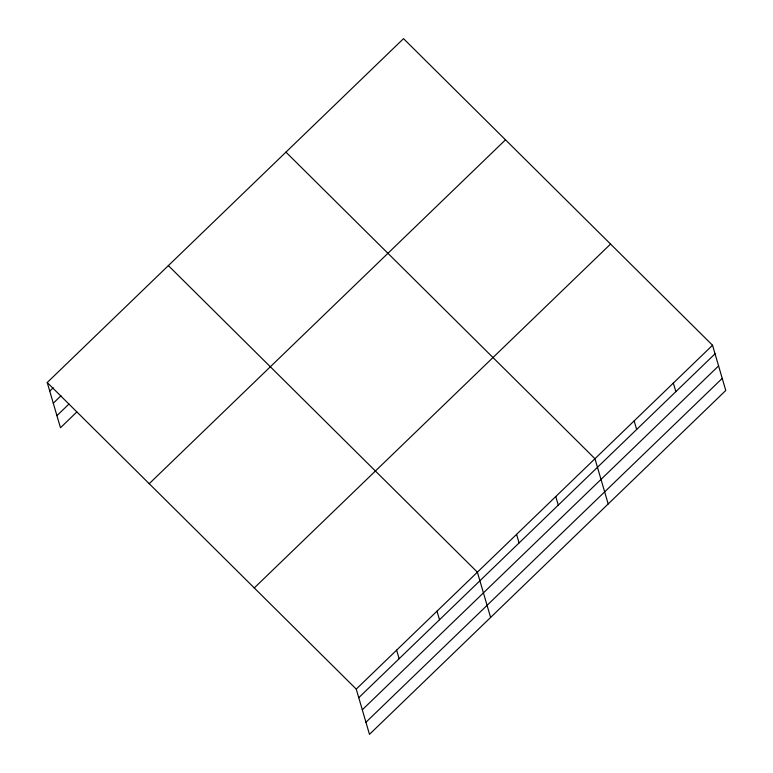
<?xml version="1.0" encoding="UTF-8"?>
<svg xmlns="http://www.w3.org/2000/svg" width="773" height="773" viewBox="0 0 773 773"><rect width="100%" height="100%" fill="white"/><g stroke="black" fill="none" stroke-linecap="round" stroke-linejoin="round"><path stroke-width="1.16" d="M47.23 382.519L403.525 38.65L712.532 345.241L725.77 390.481L369.475 734.35L356.247 689.11L47.23 382.519L60.468 427.759L76.788 411.999M49.743 391.099L53.182 387.785M53.279 403.197L61.009 395.737M56.922 415.661L68.952 404.057M149.208 483.695L505.494 139.826M254.269 587.934L610.564 244.065M356.247 689.11L712.532 345.241M358.759 697.69L715.044 353.821M362.295 709.788L718.581 365.919M365.938 722.253L722.233 378.384M285.952 152.126L594.959 458.718L608.187 503.957M168.369 265.603L477.385 572.194L490.613 617.434M673.341 383.07L675.853 391.65M634.15 420.889L636.662 429.479M555.768 496.546L558.28 505.127M516.577 534.365L519.089 542.955M437.006 611.163L439.518 619.743M396.626 650.141L399.139 658.722"/></g></svg>
